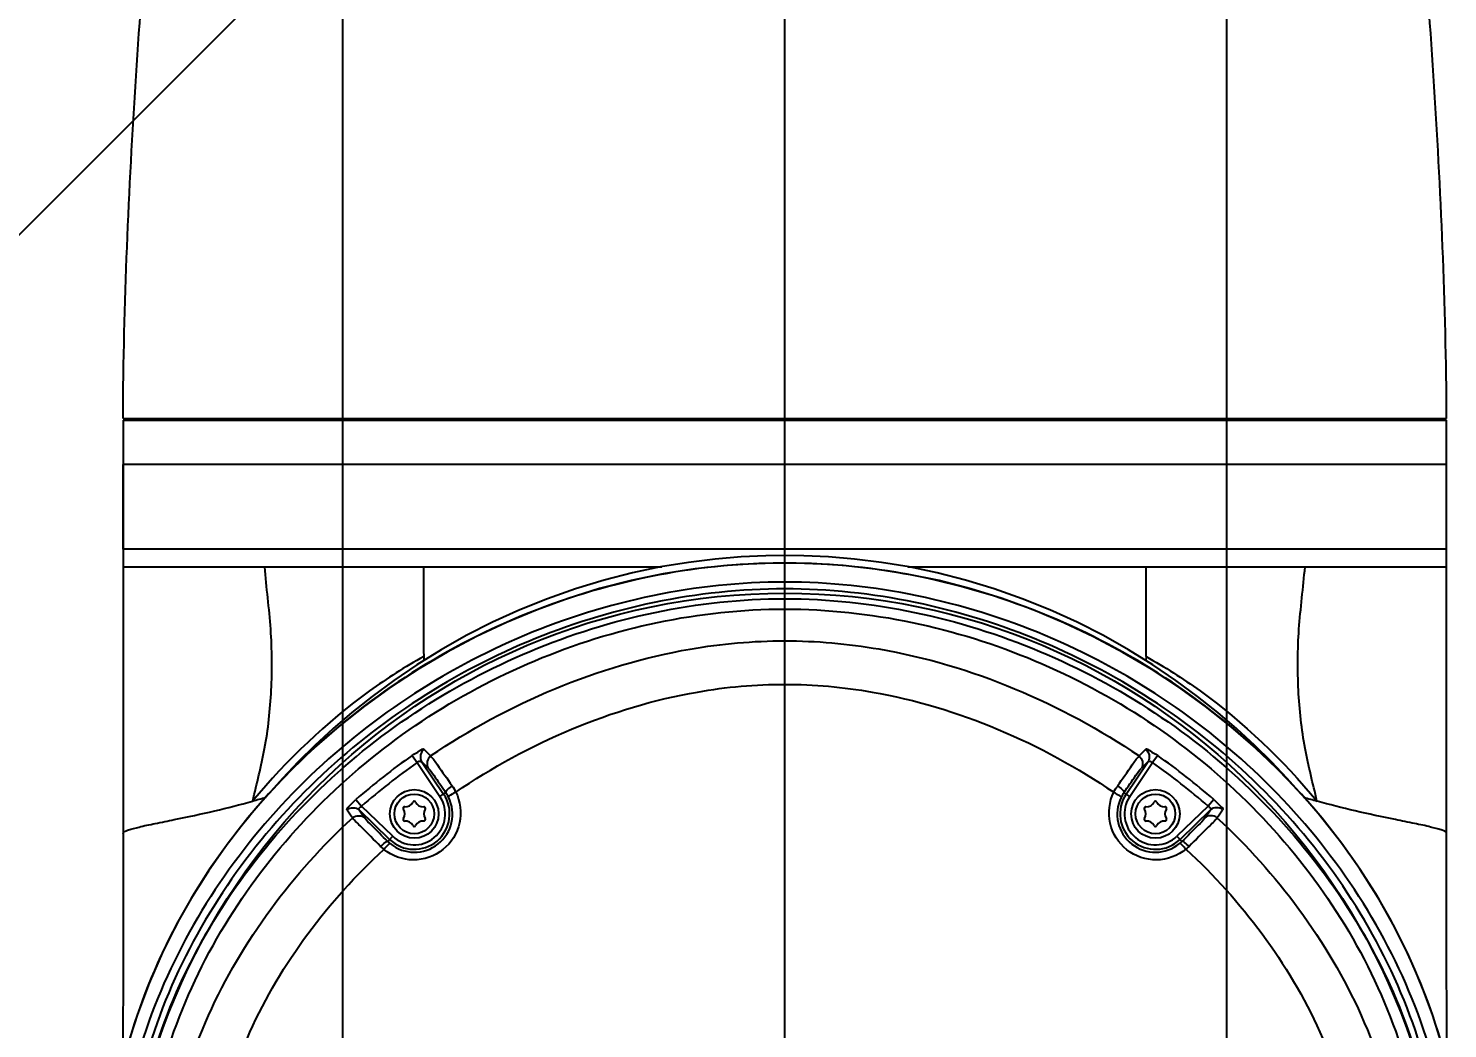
# Model space of a CAD drawing. Header units: millimetres. Extents: x 0 to 1173, y -4 to 841.
# Drawn here: x 237.88 to 253.97, y 420.72 to 432.06 of the extents above; entities that cross this region are included whole.
import ezdxf

# ---------------------------------------------------------------- set-up
doc = ezdxf.new("R2010")
doc.units = ezdxf.units.MM
doc.header["$LTSCALE"] = 65.395
doc.linetypes.add('CENTER', pattern=[0.6, 0.375, -0.075, 0.075, -0.075])
doc.layers.get('0').update_dxf_attribs({"linetype": 'CONTINUOUS'})
for name, color, linetype in [('ALL_DRFT_GEOM', 7, 'CONTINUOUS'), ('DRAFT_DIMS', 7, 'CONTINUOUS'), ('J800_DH_BL3', 7, 'CONTINUOUS'), ('J800_DH_BL6', 7, 'CONTINUOUS'), ('J_900_EXP_DH_BL9', 7, 'CONTINUOUS'), ('TM25S_ARM2_640_BL5', 7, 'CONTINUOUS')]:
    doc.layers.add(name, color=color, linetype=linetype)
doc.styles.get("Standard").update_dxf_attribs({"font": 'txt', "width": 0.8})
doc.dimstyles.new('DIMSTYLE_13', dxfattribs={"dimtxt": 6, "dimasz": 9, "dimexe": 0.5, "dimexo": 0, "dimtad": 1, "dimlfac": 10, "dimzin": 0, "dimdsep": 46, "dimtxsty": 'Standard', "dimblk": '_FILLED', "dimblk1": '_FILLED', "dimblk2": '_FILLED', "dimcen": 0.09, "dimadec": 0, "dimazin": 0, "dimtp": 0.01, "dimtm": 0.01, "dimtfac": 1, "dimtofl": 0, "dimtmove": 0, "dimatfit": 2, "dimldrblk": '_FILLED', "dimfxl": 0, "dimtolj": 1, "dimtzin": 0, "dimarcsym": 0})
doc.dimstyles.new('DIMSTYLE_15', dxfattribs={"dimtxt": 6, "dimasz": 9, "dimexe": 0.5, "dimexo": 0, "dimgap": 6, "dimtad": 1, "dimdec": 1, "dimlfac": 10, "dimzin": 0, "dimdsep": 46, "dimtxsty": 'Standard', "dimblk": '_FILLED', "dimblk1": '_FILLED', "dimblk2": '_FILLED', "dimcen": 0.09, "dimadec": 0, "dimazin": 0, "dimtp": 0.5, "dimtm": 0.5, "dimtfac": 1, "dimtdec": 1, "dimtofl": 0, "dimtmove": 0, "dimatfit": 3, "dimldrblk": '_FILLED', "dimfxl": 0, "dimtolj": 1, "dimtzin": 0, "dimarcsym": 0})

# ---------------------------------------------------------------- blocks, each defined once
blk = doc.blocks.new('_FILLED')
at = {"color": 0, "linetype": 'ByBlock'}
blk.add_solid([(0, 0), (-1, 0.1667), (-1, -0.1667)], dxfattribs=at)
blk = doc.blocks.new('*D20')
at = {"layer": 'DRAFT_DIMS', "color": 2, "linetype": 'Continuous'}
blk.add_line((362.811, 192.443), (450.213, 94.254), dxfattribs=at)
at = {"layer": 'DRAFT_DIMS', "color": 2, "linetype": 'Continuous', "xscale": 9, "yscale": 9, "zscale": 9, "rotation": 131.6736765729}
blk.add_blockref('_FILLED', (362.811, 192.443), dxfattribs=at)
blk = doc.blocks.new('*D22')
at = {"layer": 'DRAFT_DIMS', "color": 2, "linetype": 'Continuous'}
for start, end in [(8.5, 90), (287, 8.5)]:
    blk.add_arc((246.456, 418.158), 36.922, start, end, dxfattribs=at)
for points in [[(255.572, 455.475), (246.456, 455.08), (255.207, 452.497)], [(264.864, 387.877), (257.251, 382.849), (266.084, 385.136)]]:
    blk.add_solid(points, dxfattribs=at)
blk = doc.blocks.new('*D23')
at = {"layer": 'DRAFT_DIMS', "color": 2, "linetype": 'Continuous'}
blk.add_line((390.784, 199.135), (471.564, 129.718), dxfattribs=at)
at = {"layer": 'DRAFT_DIMS', "color": 2, "linetype": 'Continuous', "xscale": 9, "yscale": 9, "zscale": 9, "rotation": 139.3269980893}
blk.add_blockref('_FILLED', (390.784, 199.135), dxfattribs=at)
blk = doc.blocks.new('*D24')
at = {"layer": 'DRAFT_DIMS', "color": 2, "linetype": 'Continuous'}
for start, end in [(90, 171.5), (171.5, 253)]:
    blk.add_arc((246.456, 418.158), 36.922, start, end, dxfattribs=at)
for points in [[(237.705, 452.497), (246.456, 455.08), (237.34, 455.475)], [(226.828, 385.136), (235.661, 382.849), (228.048, 387.877)]]:
    blk.add_solid(points, dxfattribs=at)
blk = doc.blocks.new('J800_DH_BL3', base_point=(619.2996, 358.4824))
at = {"layer": 'J800_DH_BL3', "color": 7, "linetype": 'Continuous'}
for p, q in [((246.456, 425.7065), (246.456, 426.0851)), ((246.456, 424.6248), (246.456, 425.595)), ((242.2308, 423.8193), (242.2879, 423.7382)), ((250.6813, 423.8193), (250.6242, 423.7382)), ((242.2879, 423.7382), (242.5471, 423.3543)), ((242.3393, 423.7514), (242.5886, 423.3822)), ((250.3235, 423.3822), (250.5727, 423.7514)), ((250.3649, 423.3543), (250.6242, 423.7382)), ((242.5471, 423.3543), (242.6141, 423.3995)), ((250.3649, 423.3543), (250.2979, 423.3995)), ((241.5943, 423.3198), (241.6594, 423.2451)), ((241.9774, 422.8689), (241.6307, 423.2033)), ((242.0121, 422.9048), (241.6594, 423.2451)), ((251.2526, 423.2451), (250.8999, 422.9048)), ((251.2813, 423.2033), (250.9346, 422.8689)), ((251.3178, 423.3198), (251.2526, 423.2451)), ((242.0121, 422.9048), (241.9555, 422.8461)), ((250.8999, 422.9048), (250.9565, 422.8461))]:
    blk.add_line(p, q, dxfattribs=at)
for points in [[(246.456, 426.0851), (246.2403, 426.0821), (245.96, 426.0691), (245.6675, 426.0446), (245.3624, 426.0071), (245.0478, 425.9551), (244.7298, 425.8886), (244.4085, 425.8065), (244.085, 425.7084), (243.766, 425.5958), (243.4523, 425.4692), (243.1439, 425.3287), (242.8462, 425.1773), (242.5599, 425.016), (242.2847, 424.8457), (242.0242, 424.6696), (241.7792, 424.4896), (241.5486, 424.3063), (241.3319, 424.1204), (241.1292, 423.9336), (240.9399, 423.7463), (240.7617, 423.5577), (240.6629, 423.4457)], [(252.2503, 423.4443), (252.1503, 423.5577), (251.9722, 423.7463), (251.7828, 423.9336), (251.5802, 424.1204), (251.3634, 424.3063), (251.1328, 424.4896), (250.8879, 424.6696), (250.6273, 424.8457), (250.3522, 425.016), (250.0658, 425.1773), (249.7681, 425.3287), (249.4597, 425.4692), (249.146, 425.5958), (248.8271, 425.7084), (248.5036, 425.8065), (248.1823, 425.8886), (247.8642, 425.9551), (247.5497, 426.0071), (247.2446, 426.0446), (246.952, 426.0691), (246.6718, 426.0821), (246.456, 426.0851)], [(246.456, 425.9991), (246.1595, 425.9934), (245.8005, 425.9715), (245.4397, 425.9328), (245.0777, 425.8765), (244.7158, 425.8021), (244.3564, 425.7096), (244.0002, 425.5993), (243.6482, 425.4715), (243.3022, 425.3272), (242.9629, 425.1669), (242.6309, 424.9909), (242.3081, 424.8004), (241.9949, 424.5958), (241.6922, 424.3775), (241.4013, 424.1467), (241.1232, 423.9044), (240.858, 423.6507), (240.6062, 423.3861), (240.369, 423.1115), (240.1463, 422.827), (239.9373, 422.5314), (239.7427, 422.2251), (239.5634, 421.9087), (239.3991, 421.5802), (239.2507, 421.2405), (239.1189, 420.8901), (239.0034, 420.5275)], [(253.9098, 420.5233), (253.7946, 420.886), (253.663, 421.2364), (253.5148, 421.5762), (253.3507, 421.9047), (253.1717, 422.2212), (252.9774, 422.5275), (252.7686, 422.8232), (252.5462, 423.1076), (252.3093, 423.3822), (252.0578, 423.6469), (251.793, 423.9005), (251.5153, 424.1429), (251.2249, 424.3737), (250.9225, 424.5921), (250.6098, 424.7968), (250.2873, 424.9875), (249.9557, 425.1636), (249.6167, 425.3242), (249.2709, 425.4688), (248.919, 425.5969), (248.5629, 425.7075), (248.2034, 425.8004), (247.8414, 425.8752), (247.479, 425.9319), (247.1178, 425.971), (246.7582, 425.9932), (246.456, 425.9991)], [(241.9841, 422.8206), (241.9808, 422.8234), (241.9774, 422.8262), (241.9741, 422.829), (241.9709, 422.8318), (241.9677, 422.8347), (241.9646, 422.8375), (241.9615, 422.8404), (241.9585, 422.8433), (241.9555, 422.8461)], [(250.9565, 422.8461), (250.9537, 422.8434), (250.9508, 422.8407), (250.9479, 422.8379), (250.9449, 422.8352), (250.9419, 422.8325), (250.9388, 422.8298), (250.9357, 422.8271), (250.9325, 422.8244), (250.9293, 422.8218)]]:
    blk.add_lwpolyline(points, dxfattribs=at)
for centre, radius in [((246.456, 418.1577), 7.5), ((242.256, 423.1577), 0.275), ((242.256, 423.1577), 0.225), ((250.656, 423.1577), 0.275), ((250.656, 423.1577), 0.225)]:
    blk.add_circle(centre, radius, dxfattribs=at)
for centre, radius, start, end in [((246.4396, 418.7824), 7.2164, 89.86983, 90.16054), ((246.4725, 418.7846), 7.2143, 89.85794, 90.13064), ((246.7254, 417.437), 7.8061, 125.15431, 131.09575), ((233.589, 415.0702), 12.4429, 44.64424, 45.13557), ((259.3049, 415.0882), 12.4173, 134.86383, 135.35633), ((246.1866, 417.437), 7.8061, 48.90426, 54.8457), ((246.7246, 417.4377), 7.706, 125.15243, 131.09462), ((232.7677, 414.1394), 13.5649, 44.67034, 45.12073), ((260.1054, 414.1788), 13.5095, 134.88053, 135.333), ((246.1874, 417.4377), 7.706, 48.90537, 54.84758), ((242.256, 423.1577), 0.4013, 226.03026, 34.03026), ((242.2572, 423.1557), 0.4323, 230.82498, 26.2635), ((242.256, 423.1577), 0.3513, 226.03026, 34.03026), ((242.2631, 423.1587), 0.4257, 26.24798, 34.44058), ((250.6548, 423.1557), 0.4323, 154.0117, 309.42197), ((250.656, 423.1577), 0.4013, 145.96974, 313.96974), ((250.6492, 423.1586), 0.426, 145.5614, 154.02812), ((250.656, 423.1577), 0.3513, 145.96974, 313.96974), ((251.6008, 430.2475), 12.318, 214.87219, 215.38948), ((250.9277, 429.7172), 11.3519, 215.01664, 215.57718), ((242.1475, 423.2203), 0.0179, 85.69471, 212.87214), ((242.0538, 423.1577), 0.0948, 326.03935, 33.95992), ((242.1548, 423.3328), 0.0948, 266.34878, 333.79525), ((242.256, 423.2831), 0.0179, 25.83098, 154.17507), ((242.3572, 423.3328), 0.0948, 206.2036, 273.74411), ((242.3646, 423.2203), 0.0179, 326.08051, 93.85877), ((242.4582, 423.1577), 0.0948, 146.23854, 213.75678), ((250.5475, 423.2203), 0.0179, 85.69471, 212.87214), ((250.4538, 423.1577), 0.0948, 326.03935, 33.95992), ((250.5548, 423.3328), 0.0948, 266.34878, 333.79525), ((250.656, 423.2831), 0.0179, 25.83098, 154.17507), ((250.7572, 423.3328), 0.0948, 206.2036, 273.74411), ((250.7646, 423.2203), 0.0179, 326.08051, 93.85877), ((250.8582, 423.1577), 0.0948, 146.23854, 213.75678), ((241.9644, 429.7309), 11.376, 324.42489, 324.98414), ((241.2953, 430.2585), 12.3374, 324.61171, 325.12809), ((242.1475, 423.095), 0.0179, 147.13179, 273.21312), ((242.1548, 422.9825), 0.0948, 26.14462, 93.85706), ((242.256, 423.0322), 0.0179, 206.14462, 334.18301), ((242.3572, 422.9825), 0.0948, 86.23771, 153.79352), ((242.3646, 423.095), 0.0179, 266.23771, 33.94419), ((250.5475, 423.095), 0.0179, 147.13179, 273.21312), ((250.5548, 422.9825), 0.0948, 26.14462, 93.85706), ((250.656, 423.0322), 0.0179, 206.14462, 334.18301), ((250.7572, 422.9825), 0.0948, 86.23771, 153.79352), ((250.7646, 423.095), 0.0179, 266.23771, 33.94419)]:
    blk.add_arc(centre, radius, start, end, dxfattribs=at)
for points, knots in [([(246.4194, 425.9988), (245.417, 425.996), (243.4066, 425.5784), (240.8704, 423.9233), (239.1253, 421.4771), (238.7318, 419.5271), (238.6935, 418.5668)], [0, 0, 0, 0, 0.2552547, 0.5075688, 0.7552695, 1, 1, 1, 1]), ([(254.2193, 418.5469), (254.183, 419.5091), (253.7934, 421.4636), (252.0489, 423.9175), (249.5089, 425.5777), (247.4946, 425.9964), (246.4904, 425.9988)], [0, 0, 0, 0, 0.2447335, 0.4924243, 0.7447385, 1, 1, 1, 1]), ([(246.456, 425.7846), (245.4523, 425.7846), (243.4325, 425.3555), (240.8841, 423.6696), (239.1457, 421.153), (238.807, 419.146), (238.8091, 418.1623)], [0, 0, 0, 0, 0.252491, 0.5037347, 0.7525372, 1, 1, 1, 1]), ([(254.1029, 418.1623), (254.105, 419.146), (253.7663, 421.153), (252.0279, 423.6696), (249.4795, 425.3555), (247.4597, 425.7846), (246.456, 425.7846)], [0, 0, 0, 0, 0.2474642, 0.4962678, 0.7475126, 1, 1, 1, 1]), ([(246.456, 425.7065), (245.4649, 425.7065), (243.4707, 425.2824), (240.955, 423.6178), (239.2392, 421.1335), (238.9063, 419.1525), (238.9086, 418.1817)], [0, 0, 0, 0, 0.2525708, 0.5038483, 0.7526049, 1, 1, 1, 1]), ([(238.9655, 418.1275), (238.9617, 419.0907), (239.2942, 421.0567), (240.9986, 423.5199), (243.4941, 425.1717), (245.4725, 425.595), (246.456, 425.595)], [0, 0, 0, 0, 0.247379, 0.4961469, 0.7474326, 1, 1, 1, 1]), ([(254.0035, 418.1817), (254.0057, 419.1525), (253.6728, 421.1335), (251.9571, 423.6178), (249.4414, 425.2824), (247.4472, 425.7065), (246.456, 425.7065)], [0, 0, 0, 0, 0.2473951, 0.4961516, 0.7474292, 1, 1, 1, 1]), ([(246.456, 425.595), (247.4395, 425.595), (249.4179, 425.1717), (251.9135, 423.5199), (253.6178, 421.0567), (253.9503, 419.0907), (253.9465, 418.1275)], [0, 0, 0, 0, 0.2525674, 0.5038531, 0.752621, 1, 1, 1, 1]), ([(239.1146, 418.1567), (239.1106, 419.1006), (239.4344, 421.0276), (241.105, 423.4424), (243.5514, 425.0621), (245.4915, 425.478), (246.456, 425.478)], [0, 0, 0, 0, 0.247279, 0.4959816, 0.7473274, 1, 1, 1, 1]), ([(246.456, 425.478), (247.4205, 425.478), (249.3606, 425.0621), (251.8071, 423.4424), (253.4776, 421.0276), (253.8014, 419.1006), (253.7974, 418.1567)], [0, 0, 0, 0, 0.2526743, 0.5040196, 0.7527217, 1, 1, 1, 1]), ([(242.4419, 423.8138), (243.319, 424.4104), (244.6789, 424.9907), (246.0975, 425.1184), (246.456, 425.1184)], [0, 0, 0, 0, 0.747377, 1, 1, 1, 1]), ([(246.456, 425.1184), (246.8125, 425.1189), (248.231, 424.9905), (249.5914, 424.4114), (250.4701, 423.8138)], [0, 0, 0, 0, 0.2512087, 1, 1, 1, 1]), ([(242.7272, 423.4052), (243.5441, 423.9606), (244.8055, 424.504), (246.1246, 424.6269), (246.456, 424.6248)], [0, 0, 0, 0, 0.7487781, 1, 1, 1, 1]), ([(246.456, 424.6248), (246.7874, 424.6265), (248.1063, 424.5031), (249.3671, 423.9587), (250.1837, 423.4029)], [0, 0, 0, 0, 0.2512219, 1, 1, 1, 1]), ([(242.2308, 423.8193), (242.2597, 423.8396), (242.2968, 423.8546), (242.3553, 423.9007), (242.3666, 423.8894)], [0, 0, 0, 0, 0.6887878, 1, 1, 1, 1]), ([(242.4419, 423.8138), (242.4718, 423.7836), (242.5497, 423.6673), (242.631, 423.5552), (242.6855, 423.4756)], [0, 0, 0, 0, 0.3054115, 1, 1, 1, 1]), ([(250.2265, 423.4756), (250.281, 423.5552), (250.3623, 423.6672), (250.4402, 423.7835), (250.47, 423.8137)], [0, 0, 0, 0, 0.6944749, 1, 1, 1, 1]), ([(250.5454, 423.8894), (250.5567, 423.9007), (250.6153, 423.8546), (250.6524, 423.8396), (250.6813, 423.8193)], [0, 0, 0, 0, 0.3112038, 1, 1, 1, 1]), ([(242.2879, 423.7382), (242.2973, 423.7455), (242.3056, 423.7615), (242.332, 423.7518), (242.33, 423.7481)], [0, 0, 0, 0, 0.7360066, 1, 1, 1, 1]), ([(242.4146, 423.6758), (242.4385, 423.6516), (242.503, 423.557), (242.5692, 423.4651), (242.6141, 423.3995)], [0, 0, 0, 0, 0.3000428, 1, 1, 1, 1]), ([(250.2979, 423.3995), (250.3428, 423.4651), (250.409, 423.557), (250.4734, 423.6515), (250.4974, 423.6758)], [0, 0, 0, 0, 0.6997828, 1, 1, 1, 1]), ([(250.5727, 423.7514), (250.5792, 423.7598), (250.6033, 423.7548), (250.6145, 423.7435), (250.6183, 423.7387)], [0, 0, 0, 0, 0.6344976, 1, 1, 1, 1]), ([(242.7272, 423.4052), (242.7792, 423.2996), (242.8113, 423.0439), (242.608, 422.7197), (242.2464, 422.5928), (242.0036, 422.6814), (241.9121, 422.7558)], [0, 0, 0, 0, 0.2487947, 0.4994443, 0.7505487, 1, 1, 1, 1]), ([(242.6855, 423.4756), (242.6659, 423.4622), (242.6443, 423.4433), (242.6087, 423.4098), (242.6141, 423.3995)], [0, 0, 0, 0, 0.6717433, 1, 1, 1, 1]), ([(242.7273, 423.4051), (242.7065, 423.3948), (242.6852, 423.3787), (242.6418, 423.3572), (242.6449, 423.347)], [0, 0, 0, 0, 0.684977, 1, 1, 1, 1]), ([(251.0017, 422.7573), (250.9106, 422.6825), (250.6682, 422.5929), (250.3061, 422.7181), (250.1014, 423.0413), (250.1322, 423.2971), (250.1837, 423.4029)], [0, 0, 0, 0, 0.2494362, 0.500534, 0.7511939, 1, 1, 1, 1]), ([(250.1836, 423.4028), (250.2045, 423.3926), (250.2258, 423.3767), (250.2693, 423.3554), (250.2663, 423.3451)], [0, 0, 0, 0, 0.685008, 1, 1, 1, 1]), ([(250.2265, 423.4756), (250.2462, 423.4622), (250.2678, 423.4433), (250.3033, 423.4098), (250.2979, 423.3995)], [0, 0, 0, 0, 0.6717296, 1, 1, 1, 1]), ([(241.4947, 423.2047), (241.4857, 423.2177), (241.545, 423.265), (241.5677, 423.2965), (241.5943, 423.3198)], [0, 0, 0, 0, 0.3087321, 1, 1, 1, 1]), ([(241.6307, 423.2033), (241.6241, 423.2106), (241.6369, 423.2323), (241.6507, 423.2376), (241.6565, 423.2393)], [0, 0, 0, 0, 0.620441, 1, 1, 1, 1]), ([(251.2526, 423.2451), (251.2626, 423.2389), (251.2717, 423.2317), (251.2878, 423.2118), (251.2783, 423.2102), (251.2755, 423.2107)], [0, 0, 0, 0, 0.6523046, 0.8415099, 1, 1, 1, 1]), ([(251.3178, 423.3198), (251.3444, 423.2965), (251.367, 423.265), (251.4263, 423.2177), (251.4173, 423.2047)], [0, 0, 0, 0, 0.6912599, 1, 1, 1, 1]), ([(239.3445, 418.157), (239.3506, 419.0826), (239.7332, 420.9583), (240.8782, 422.4879), (241.5587, 423.1137)], [0, 0, 0, 0, 0.5002667, 1, 1, 1, 1]), ([(241.8752, 422.789), (241.8008, 422.8623), (241.6977, 422.9721), (241.5857, 423.0757), (241.5587, 423.1138)], [0, 0, 0, 0, 0.6912154, 1, 1, 1, 1]), ([(241.9555, 422.8461), (241.8935, 422.9065), (241.8069, 422.9951), (241.7169, 423.082), (241.6949, 423.1127)], [0, 0, 0, 0, 0.6964153, 1, 1, 1, 1]), ([(251.2171, 423.1127), (251.1952, 423.082), (251.1051, 422.9951), (251.0185, 422.9065), (250.9565, 422.8461)], [0, 0, 0, 0, 0.3035518, 1, 1, 1, 1]), ([(251.3534, 423.1138), (251.3264, 423.0757), (251.2144, 422.9721), (251.1113, 422.8623), (251.0368, 422.789)], [0, 0, 0, 0, 0.3087167, 1, 1, 1, 1]), ([(251.3533, 423.1138), (252.0337, 422.4874), (253.1789, 420.9581), (253.5614, 419.0824), (253.5675, 418.157)], [0, 0, 0, 0, 0.4998422, 1, 1, 1, 1]), ([(241.8752, 422.789), (241.8911, 422.8051), (241.9124, 422.8207), (241.947, 422.8523), (241.9555, 422.8461)], [0, 0, 0, 0, 0.6826796, 1, 1, 1, 1]), ([(251.0368, 422.789), (251.0209, 422.8051), (250.9996, 422.8207), (250.9651, 422.8523), (250.9565, 422.8461)], [0, 0, 0, 0, 0.6826832, 1, 1, 1, 1]), ([(239.859, 418.1741), (239.865, 419.0296), (240.2145, 420.7667), (241.2815, 422.1767), (241.9121, 422.7558)], [0, 0, 0, 0, 0.499819, 1, 1, 1, 1]), ([(241.9123, 422.7557), (241.9265, 422.773), (241.9463, 422.7892), (241.9753, 422.8256), (241.9841, 422.8206)], [0, 0, 0, 0, 0.6879678, 1, 1, 1, 1]), ([(251.0015, 422.7571), (250.9872, 422.7744), (250.9674, 422.7905), (250.9382, 422.8268), (250.9293, 422.8218)], [0, 0, 0, 0, 0.6879234, 1, 1, 1, 1]), ([(251.0017, 422.7573), (251.6317, 422.1774), (252.6984, 420.7674), (253.0481, 419.0297), (253.053, 418.1742)], [0, 0, 0, 0, 0.5001802, 1, 1, 1, 1])]:
    blk.add_open_spline(points, degree=3, knots=knots, dxfattribs=at)
for points in [[(242.3666, 423.8894), (242.3279, 423.863), (242.3132, 423.7903), (242.3393, 423.7514)], [(242.4419, 423.8138), (242.4032, 423.7874), (242.3885, 423.7148), (242.4146, 423.6758)], [(250.4701, 423.8138), (250.5088, 423.7874), (250.5235, 423.7147), (250.4974, 423.6758)], [(250.5454, 423.8894), (250.5842, 423.863), (250.5988, 423.7903), (250.5727, 423.7514)], [(242.6855, 423.4756), (242.7008, 423.4532), (242.717, 423.4303), (242.7243, 423.4043)], [(250.1837, 423.4029), (250.1957, 423.4277), (250.2088, 423.453), (250.228, 423.4729)], [(241.4947, 423.2047), (241.5284, 423.2351), (241.598, 423.2347), (241.6307, 423.2033)], [(251.4173, 423.2047), (251.3837, 423.2351), (251.314, 423.2347), (251.2813, 423.2033)], [(241.5587, 423.1138), (241.5923, 423.1443), (241.6621, 423.1441), (241.6949, 423.1127)], [(251.3534, 423.1138), (251.3198, 423.1443), (251.2499, 423.1441), (251.2171, 423.1127)], [(241.9121, 422.7558), (241.8993, 422.7663), (241.887, 422.7774), (241.8752, 422.789)], [(251.0368, 422.789), (251.0256, 422.7779), (251.0139, 422.7673), (251.0017, 422.7573)]]:
    blk.add_open_spline(points, degree=3, dxfattribs=at)
blk = doc.blocks.new('TM25S_ARM2_640_BL5', base_point=(646.6598, 431.1828))
at = {"layer": 'TM25S_ARM2_640_BL5', "color": 7, "linetype": 'Continuous'}
blk.add_line((238.956, 427.6377), (253.956, 427.6377), dxfattribs=at)
for points in [[(238.956, 427.6377), (238.9628, 428.9322), (239.078, 431.514), (239.3495, 434.7285), (239.5607, 437.2954), (239.7502, 439.8655), (239.9547, 443.0833), (240.157, 446.9497), (240.3268, 450.8199), (240.4738, 454.6915), (240.6546, 459.8521), (240.8101, 465.012), (240.9223, 470.1719), (240.9811, 474.0422), (241.0092, 477.9136), (241.0067, 481.786), (240.9362, 485.6579), (240.8099, 488.2369), (240.7191, 489.5241)], [(253.956, 427.6377), (253.9492, 428.9322), (253.834, 431.514), (253.5625, 434.7285), (253.3513, 437.2954), (253.1619, 439.8655), (252.9573, 443.0833), (252.755, 446.9497), (252.5852, 450.8199), (252.4382, 454.6915), (252.2574, 459.8521), (252.1019, 465.012), (251.9897, 470.1719), (251.9309, 474.0422), (251.9029, 477.9136), (251.9053, 481.786), (251.9758, 485.6579), (252.1021, 488.2369), (252.193, 489.5241)]]:
    blk.add_open_spline(points, degree=3, knots=[0, 0, 0, 0, 0.0626948, 0.1250661, 0.1562364, 0.1874282, 0.2498732, 0.3123826, 0.3749302, 0.4374856, 0.5000185, 0.6250108, 0.6874894, 0.7499705, 0.8124666, 0.8749866, 0.9375021, 1, 1, 1, 1], dxfattribs=at)
blk = doc.blocks.new('J800_DH_BL6', base_point=(659.6919, 365.2011))
at = {"layer": 'J800_DH_BL6', "color": 7, "linetype": 'Continuous'}
for p, q in [((238.956, 427.6177), (253.956, 427.6177)), ((239.156, 427.6177), (239.156, 427.6377)), ((253.756, 427.6177), (253.756, 427.6377)), ((253.956, 425.3426), (253.956, 427.6177)), ((253.956, 427.1177), (238.956, 427.1177)), ((253.956, 426.1577), (238.956, 426.1577)), ((238.956, 425.9577), (245.0631, 425.9577)), ((247.849, 425.9577), (253.956, 425.9577)), ((253.9557, 424.3062), (253.956, 425.3426)), ((242.363, 424.9425), (242.3633, 424.8942)), ((250.5491, 424.9425), (250.5488, 424.8942)), ((238.9562, 424.6537), (238.9571, 422.9081)), ((238.9571, 422.9081), (238.9572, 422.4149)), ((238.9572, 422.4149), (238.9572, 422.03)), ((253.9549, 421.9411), (253.9548, 422.4183)), ((238.9572, 422.03), (238.9568, 421.6542)), ((253.9553, 421.5697), (253.9549, 421.9411)), ((238.9568, 421.6542), (238.9564, 421.3789)), ((253.9558, 421.2978), (253.9553, 421.5697)), ((238.9564, 421.3789), (238.9558, 421.1099)), ((253.9565, 421.0323), (253.9558, 421.2978)), ((238.9558, 421.1099), (238.9549, 420.848)), ((253.9574, 420.7741), (253.9565, 421.0323)), ((238.9549, 420.848), (238.9538, 420.5929)), ((253.9586, 420.5221), (253.9574, 420.7741))]:
    blk.add_line(p, q, dxfattribs=at)
at = {"layer": 'J800_DH_BL6', "color": 6, "linetype": 'Continuous'}
for p, q in [((238.956, 426.1577), (238.956, 427.1177)), ((253.956, 426.1577), (253.956, 427.1177))]:
    blk.add_line(p, q, dxfattribs=at)
at = {"layer": 'J800_DH_BL6', "color": 7, "linetype": 'Continuous'}
for points in [[(238.956, 427.6177), (238.956, 425.6824), (238.9562, 424.6537)], [(253.9548, 422.4183), (253.9553, 423.5993), (253.9557, 424.3062)]]:
    blk.add_lwpolyline(points, dxfattribs=at)
for centre, radius, start, end in [((437.8304, 425.8566), 195.4695, 179.970364, 180.26791), ((55.0816, 425.8566), 195.4695, 359.73209, 0.029636), ((238.3898, 430.4058), 7.3886, 285.98315, 287.18375), ((254.5222, 430.4058), 7.3887, 252.8176, 254.01685)]:
    blk.add_arc(centre, radius, start, end, dxfattribs=at)
for points, knots in [([(240.4257, 423.3028), (240.4706, 423.5013), (240.5791, 423.9127), (240.6487, 424.5668), (240.6434, 425.2573), (240.5813, 425.7216), (240.561, 425.9577)], [0, 0, 0, 0, 0.2281003, 0.4758577, 0.7344659, 1, 1, 1, 1]), ([(252.4863, 423.3028), (252.4414, 423.5013), (252.3329, 423.9127), (252.2633, 424.5668), (252.2686, 425.2573), (252.3307, 425.7216), (252.3511, 425.9577)], [0, 0, 0, 0, 0.2281003, 0.4758577, 0.7344659, 1, 1, 1, 1]), ([(242.363, 424.9426), (242.1518, 424.8237), (241.4353, 424.3649), (240.8128, 423.7693), (240.4244, 423.3028)], [0, 0, 0, 0, 0.2853277, 1, 1, 1, 1]), ([(250.549, 424.9426), (250.7602, 424.8237), (251.4767, 424.3649), (252.0992, 423.7693), (252.4876, 423.3028)], [0, 0, 0, 0, 0.2853277, 1, 1, 1, 1]), ([(238.9571, 422.9357), (238.9571, 422.9564), (239.0417, 422.9829), (239.1481, 423.0139), (239.3327, 423.0513), (239.6157, 423.1085), (239.9872, 423.1868), (240.2821, 423.2623), (240.4245, 423.3031)], [0, 0, 0, 0, 0.0408564, 0.1299, 0.2533343, 0.3975953, 0.7072978, 1, 1, 1, 1]), ([(253.9549, 422.9357), (253.9549, 422.9564), (253.8703, 422.9829), (253.7639, 423.0139), (253.5793, 423.0513), (253.2963, 423.1085), (252.9249, 423.1868), (252.6299, 423.2623), (252.4876, 423.3031)], [0, 0, 0, 0, 0.0408564, 0.1299, 0.2533343, 0.3975953, 0.7072978, 1, 1, 1, 1])]:
    blk.add_open_spline(points, degree=3, knots=knots, dxfattribs=at)
blk = doc.blocks.new('J_900_EXP_DH_BL9', base_point=(532.0064, 323.1577))
at = {"layer": 'J_900_EXP_DH_BL9', "color": 7, "linetype": 'CENTER'}
blk.add_line((246.456, 338.0202), (246.456, 525.5478), dxfattribs=at)

msp = doc.modelspace()

# ---------------------------------------------------------------- hatches: boundary and pattern name
at = {"linetype": 'Continuous'}
h = msp.add_hatch(dxfattribs=at)
h.set_pattern_fill('5DOF WORKSPACE', color=2, scale=22.62069, angle=45, style=0, pattern_type=0)
h.set_pattern_definition([(45, (0, 0), (-15.99524, 15.99524), [])])
edge = h.paths.add_edge_path()
edge.add_arc((246.456, 323.1578), 175, 91.640521, 448.35948)
edge.add_line((251.466, 401.7708), (251.466, 498.086))
edge.add_line((251.466, 401.7708), (269.8458, 341.6534))
edge.add_arc((246.456, 323.1578), 29.8189, 141.66454, 398.33546)
edge.add_line((241.446, 401.7708), (223.0663, 341.6534))
edge.add_line((241.446, 401.7708), (241.446, 498.086))

# ---------------------------------------------------------------- linework, layer by layer
at = {"layer": 'ALL_DRFT_GEOM', "color": 7, "linetype": 'Continuous'}
for p, q in [((241.446, 401.7708), (241.446, 498.086)), ((251.466, 401.7708), (251.466, 498.086))]:
    msp.add_line(p, q, dxfattribs=at)
msp.add_circle((246.456, 323.1578), 190.295, dxfattribs=at)
msp.add_arc((246.456, 323.1578), 175, 91.640521, 88.35948, dxfattribs=at)

# ---------------------------------------------------------------- block references
at = {"layer": 'J800_DH_BL3'}
msp.add_blockref('J800_DH_BL3', (619.2996, 358.4824), dxfattribs=at)
at = {"layer": 'J800_DH_BL6'}
msp.add_blockref('J800_DH_BL6', (659.6919, 365.2011), dxfattribs=at)
at = {"layer": 'J_900_EXP_DH_BL9'}
msp.add_blockref('J_900_EXP_DH_BL9', (532.0064, 323.1577), dxfattribs=at)
at = {"layer": 'TM25S_ARM2_640_BL5'}
msp.add_blockref('TM25S_ARM2_640_BL5', (646.6598, 431.1828), dxfattribs=at)

# ---------------------------------------------------------------- dimensions: what is measured, and where the dimension line sits
at = {"layer": 'DRAFT_DIMS', "color": 2, "linetype": 'Continuous'}
for base, line1, line2, picture, middle in [((209.9392, 423.6152), ((246.456, 454.7109), (246.456, 455.0801)), ((235.7689, 383.2018), (235.661, 382.8487)), '*D24', (210.0469, 412.0226)), ((282.9728, 423.6152), ((257.1431, 383.2018), (257.2511, 382.8487)), ((246.456, 454.7109), (246.456, 455.0801)), '*D22', (279.4804, 434.6698))]:
    dim = msp.add_angular_dim_2l(base=base, line1=line1, line2=line2, dimstyle='DIMSTYLE_15', dxfattribs=at)
    dim.commit()
    dim.dimension.update_dxf_attribs({"geometry": picture, "text_midpoint": middle, "dimtype": 162})
for p1, p2, text, picture, middle in [((362.8113, 192.4426), (130.1007, 453.8729), '%%c<> \\P(Reachable Space)', '*D20', (397.079, 156.2018)), ((390.7836, 199.1347), (102.1284, 447.1808), '%%c<> \\P(Working Space)', '*D23', (417.9342, 177.7815))]:
    dim = msp.add_diameter_dim_2p(p1=p1, p2=p2, text=text, dimstyle='DIMSTYLE_13', override={"dimpost": '<>'}, dxfattribs=at)
    dim.commit()
    dim.dimension.update_dxf_attribs({"geometry": picture, "text_midpoint": middle, "dimtype": 163})

doc.saveas('drawing.dxf')
